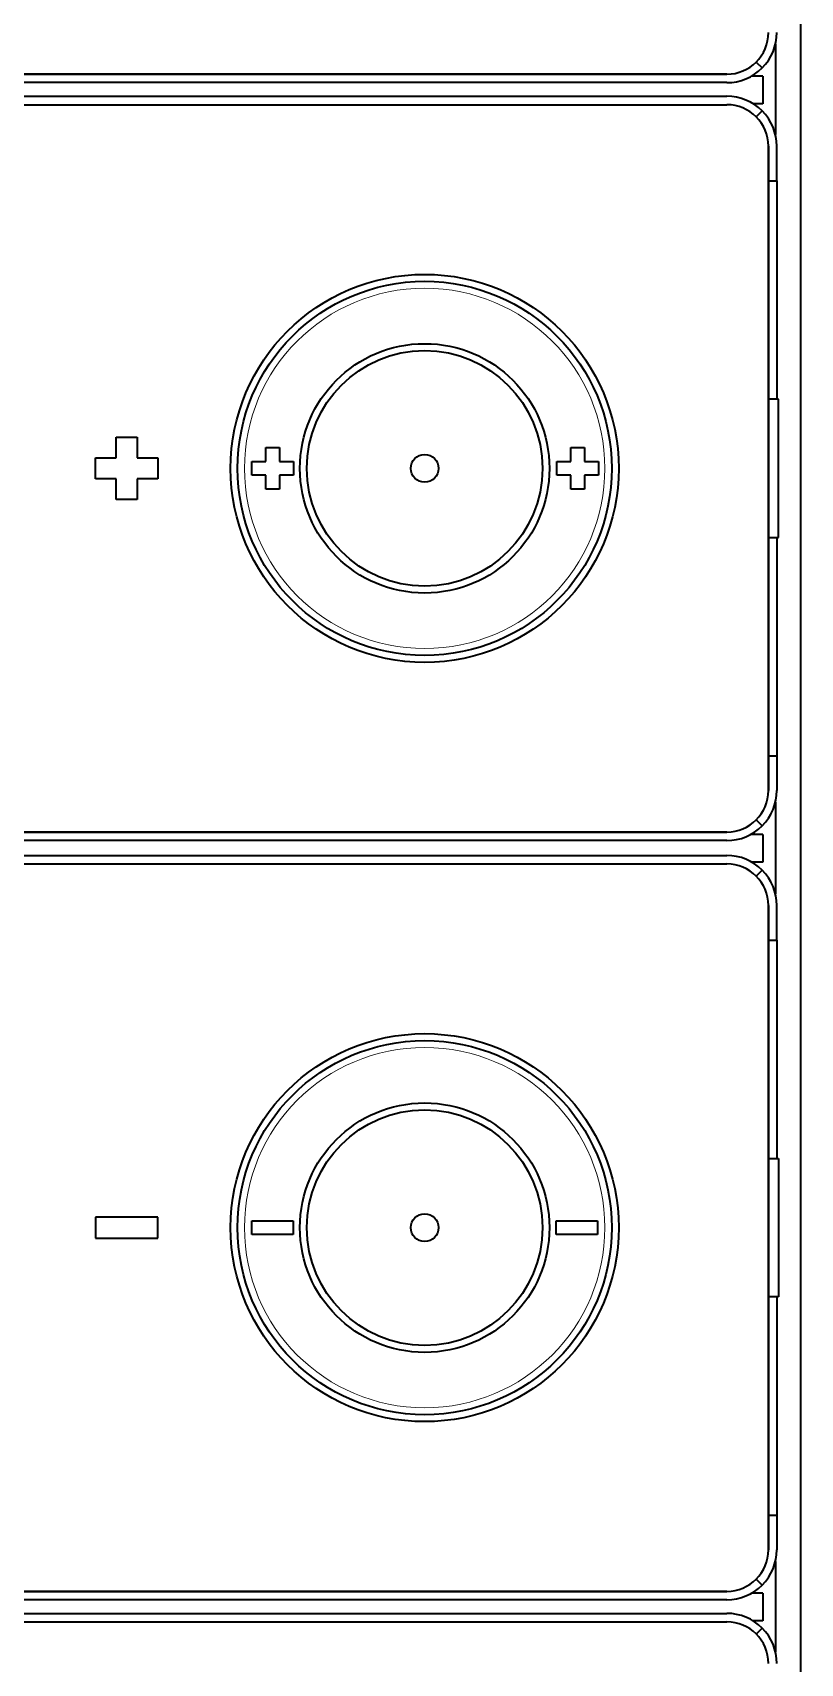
# Model space of a CAD drawing. Extents: x -1051 to 2563, y -231 to 775.
# Drawn here: x -568.1 to -512.7, y 63.7 to 181.4 of the extents above; entities that cross this region are included whole.
import ezdxf

# ---------------------------------------------------------------- set-up
doc = ezdxf.new("R2010")
doc.units = 0

msp = doc.modelspace()

# ---------------------------------------------------------------- linework, layer by layer
at = {"color": 7, "lineweight": 35}
for p, q in [((-512.737, 237.043), (-512.737, -46.677)), ((-518.047, 178.433), (-684.647, 178.433)), ((-684.647, 178.433), (-518.047, 178.433)), ((-518.047, 177.823), (-684.647, 177.823)), ((-684.647, 176.843), (-518.047, 176.843)), ((-684.647, 176.233), (-518.047, 176.233)), ((-515.047, 173.233), (-515.047, 126.733)), ((-515.047, 126.733), (-515.047, 173.233)), ((-518.047, 123.733), (-684.647, 123.733)), ((-684.647, 123.733), (-518.047, 123.733)), ((-518.047, 123.123), (-684.647, 123.123)), ((-684.647, 122.043), (-518.047, 122.043)), ((-684.647, 121.433), (-518.047, 121.433)), ((-515.047, 118.433), (-515.047, 71.933)), ((-515.047, 71.933), (-515.047, 118.433)), ((-518.047, 68.933), (-684.647, 68.933)), ((-684.647, 68.933), (-518.047, 68.933)), ((-518.047, 68.323), (-684.647, 68.323)), ((-684.647, 67.343), (-518.047, 67.343)), ((-684.647, 66.733), (-518.047, 66.733))]:
    msp.add_line(p, q, dxfattribs=at)
at = {"color": 7, "lineweight": 35, "ltscale": 0.162814}
for p, q in [((-514.537, 180.59), (-514.537, 174.077)), ((-514.537, 71.09), (-514.537, 64.577))]:
    msp.add_line(p, q, dxfattribs=at)
at = {"color": 7, "lineweight": 35, "ltscale": 0.015249}
for p, q in [((-515.925, 179.312), (-515.494, 178.881)), ((-515.925, 175.354), (-515.494, 175.785))]:
    msp.add_line(p, q, dxfattribs=at)
at = {"color": 7, "lineweight": 35, "ltscale": 0.020435}
for p, q in [((-515.437, 178.3), (-516.254, 178.3)), ((-515.437, 68.8), (-516.254, 68.8))]:
    msp.add_line(p, q, dxfattribs=at)
at = {"color": 7, "lineweight": 35, "ltscale": 0.05}
for p, q in [((-515.437, 178.3), (-515.437, 176.3)), ((-515.437, 123.55), (-515.437, 121.55)), ((-515.437, 68.8), (-515.437, 66.8))]:
    msp.add_line(p, q, dxfattribs=at)
at = {"color": 7, "lineweight": 35, "ltscale": 0.01763}
for p, q in [((-515.437, 176.3), (-516.142, 176.3)), ((-515.437, 66.8), (-516.142, 66.8))]:
    msp.add_line(p, q, dxfattribs=at)
at = {"color": 7, "lineweight": 35, "ltscale": 0.0625}
for p, q in [((-514.437, 170.733), (-514.437, 173.233)), ((-514.437, 129.233), (-514.437, 126.733)), ((-514.437, 115.933), (-514.437, 118.433)), ((-514.437, 74.433), (-514.437, 71.933))]:
    msp.add_line(p, q, dxfattribs=at)
at = {"color": 7, "lineweight": 35, "ltscale": 0.01525}
for p, q in [((-515.047, 170.733), (-514.437, 170.733)), ((-515.047, 129.233), (-514.437, 129.233)), ((-515.925, 124.612), (-515.494, 124.181)), ((-515.925, 120.554), (-515.494, 120.986)), ((-515.047, 115.933), (-514.437, 115.933)), ((-515.047, 74.433), (-514.437, 74.433)), ((-515.925, 69.812), (-515.494, 69.381)), ((-515.925, 65.854), (-515.494, 66.286))]:
    msp.add_line(p, q, dxfattribs=at)
at = {"color": 7, "lineweight": 35, "ltscale": 0.39375}
for p, q in [((-514.437, 170.733), (-514.437, 154.983)), ((-514.437, 144.983), (-514.437, 129.233)), ((-514.437, 115.933), (-514.437, 100.183)), ((-514.437, 90.183), (-514.437, 74.433))]:
    msp.add_line(p, q, dxfattribs=at)
at = {"color": 7, "lineweight": 35, "ltscale": 0.017999}
for p, q in [((-514.327, 154.983), (-515.047, 154.983)), ((-515.047, 144.983), (-514.327, 144.983)), ((-515.047, 100.183), (-514.327, 100.183)), ((-514.327, 90.183), (-515.047, 90.183))]:
    msp.add_line(p, q, dxfattribs=at)
at = {"color": 7, "lineweight": 35, "ltscale": 0.25}
for p, q in [((-514.327, 144.983), (-514.327, 154.983)), ((-514.327, 100.183), (-514.327, 90.183))]:
    msp.add_line(p, q, dxfattribs=at)
at = {"color": 7, "lineweight": 35, "ltscale": 0.0375}
for p, q in [((-562.097, 150.733), (-562.097, 152.233)), ((-562.097, 152.233), (-560.597, 152.233)), ((-562.097, 150.733), (-562.097, 152.233)), ((-562.097, 152.233), (-560.597, 152.233)), ((-560.597, 152.233), (-560.597, 150.733)), ((-563.597, 149.233), (-563.597, 150.733)), ((-563.597, 150.733), (-562.097, 150.733)), ((-563.597, 149.233), (-563.597, 150.733)), ((-563.597, 150.733), (-562.097, 150.733)), ((-560.597, 150.733), (-559.097, 150.733)), ((-560.597, 150.733), (-559.097, 150.733)), ((-559.097, 150.733), (-559.097, 149.233)), ((-562.097, 149.233), (-563.597, 149.233)), ((-562.097, 147.733), (-562.097, 149.233)), ((-562.097, 147.733), (-562.097, 149.233)), ((-559.097, 149.233), (-560.597, 149.233)), ((-560.597, 149.233), (-560.597, 147.733)), ((-560.597, 149.233), (-560.597, 147.733)), ((-560.597, 147.733), (-562.097, 147.733)), ((-563.597, 95.933), (-563.597, 94.433)), ((-563.597, 95.933), (-563.597, 94.433)), ((-559.097, 94.433), (-559.097, 95.933))]:
    msp.add_line(p, q, dxfattribs=at)
at = {"color": 7, "lineweight": 35, "ltscale": 0.025}
for p, q in [((-551.316, 151.483), (-550.316, 151.483)), ((-551.316, 150.483), (-551.316, 151.483)), ((-550.316, 151.483), (-550.316, 150.483)), ((-529.311, 151.483), (-528.311, 151.483)), ((-529.311, 150.483), (-529.311, 151.483)), ((-528.311, 151.483), (-528.311, 150.483)), ((-552.316, 150.483), (-551.316, 150.483)), ((-552.316, 149.483), (-552.316, 150.483)), ((-551.316, 149.483), (-552.316, 149.483)), ((-551.316, 148.483), (-551.316, 149.483)), ((-550.316, 150.483), (-549.316, 150.483)), ((-550.316, 149.483), (-550.316, 148.483)), ((-549.316, 149.483), (-550.316, 149.483)), ((-549.316, 150.483), (-549.316, 149.483)), ((-530.311, 150.483), (-529.311, 150.483)), ((-530.311, 149.483), (-530.311, 150.483)), ((-529.311, 149.483), (-530.311, 149.483)), ((-529.311, 148.483), (-529.311, 149.483)), ((-528.311, 150.483), (-527.311, 150.483)), ((-528.311, 149.483), (-528.311, 148.483)), ((-527.311, 149.483), (-528.311, 149.483)), ((-527.311, 150.483), (-527.311, 149.483)), ((-550.316, 148.483), (-551.316, 148.483)), ((-528.311, 148.483), (-529.311, 148.483)), ((-552.327, 94.683), (-552.327, 95.683)), ((-549.327, 95.683), (-549.327, 94.683)), ((-530.364, 94.683), (-530.364, 95.683)), ((-527.364, 95.683), (-527.364, 94.683))]:
    msp.add_line(p, q, dxfattribs=at)
at = {"color": 7, "lineweight": 35, "ltscale": 0.165314}
msp.add_line((-514.537, 125.89), (-514.537, 119.277), dxfattribs=at)
at = {"color": 7, "lineweight": 35, "ltscale": 0.022696}
msp.add_line((-515.437, 123.55), (-516.345, 123.55), dxfattribs=at)
at = {"color": 7, "lineweight": 35, "ltscale": 0.019702}
msp.add_line((-515.437, 121.55), (-516.225, 121.55), dxfattribs=at)
at = {"color": 7, "lineweight": 35, "ltscale": 0.1125}
for p, q in [((-559.097, 95.933), (-563.597, 95.933)), ((-559.097, 95.933), (-563.597, 95.933)), ((-563.597, 94.433), (-559.097, 94.433))]:
    msp.add_line(p, q, dxfattribs=at)
at = {"color": 7, "lineweight": 35, "ltscale": 0.075}
for p, q in [((-552.327, 95.683), (-549.327, 95.683)), ((-530.364, 95.683), (-527.364, 95.683)), ((-549.327, 94.683), (-552.327, 94.683)), ((-527.364, 94.683), (-530.364, 94.683))]:
    msp.add_line(p, q, dxfattribs=at)
at = {"color": 7, "lineweight": 35}
for centre, radius in [((-539.847, 149.983), 14), ((-539.847, 149.983), 13.5), ((-539.847, 149.983), 9), ((-539.847, 149.983), 9), ((-539.847, 149.983), 8.5), ((-539.847, 149.983), 1), ((-539.847, 95.183), 14), ((-539.847, 95.183), 13.5), ((-539.847, 95.183), 9), ((-539.847, 95.183), 9), ((-539.847, 95.183), 8.5), ((-539.847, 95.183), 1)]:
    msp.add_circle(centre, radius, dxfattribs=at)
at = {"color": 7, "lineweight": 13}
for centre in [(-539.847, 149.983), (-539.847, 95.183)]:
    msp.add_circle(centre, 13, dxfattribs=at)
at = {"color": 7, "lineweight": 35}
for centre, radius, start, end in [((-518.047, 181.433), 3, 270, 360), ((-518.047, 181.433), 3, 270, 360), ((-518.047, 181.433), 3.61, 315.01129, 360), ((-518.047, 181.433), 3.61, 270, 315.01129), ((-518.047, 173.233), 3.61, 44.98871, 90), ((-518.047, 173.233), 3, 0, 90), ((-518.047, 173.233), 3.61, 0, 44.98871), ((-518.047, 126.733), 3, 270, 360), ((-518.047, 126.733), 3, 270, 360), ((-518.047, 126.733), 3.61, 315.01129, 360), ((-518.047, 126.733), 3.61, 270, 315.01129), ((-518.047, 118.433), 3.61, 44.98871, 90), ((-518.047, 118.433), 3, 0, 90), ((-518.047, 118.433), 3.61, 0, 44.98871), ((-518.047, 71.933), 3, 270, 360), ((-518.047, 71.933), 3, 270, 360), ((-518.047, 71.933), 3.61, 315.01129, 360), ((-518.047, 71.933), 3.61, 270, 315.01129), ((-518.047, 63.733), 3.61, 44.98871, 90), ((-518.047, 63.733), 3, 0, 90), ((-518.047, 63.733), 3.61, 0, 44.98871)]:
    msp.add_arc(centre, radius, start, end, dxfattribs=at)

doc.saveas('drawing.dxf')
